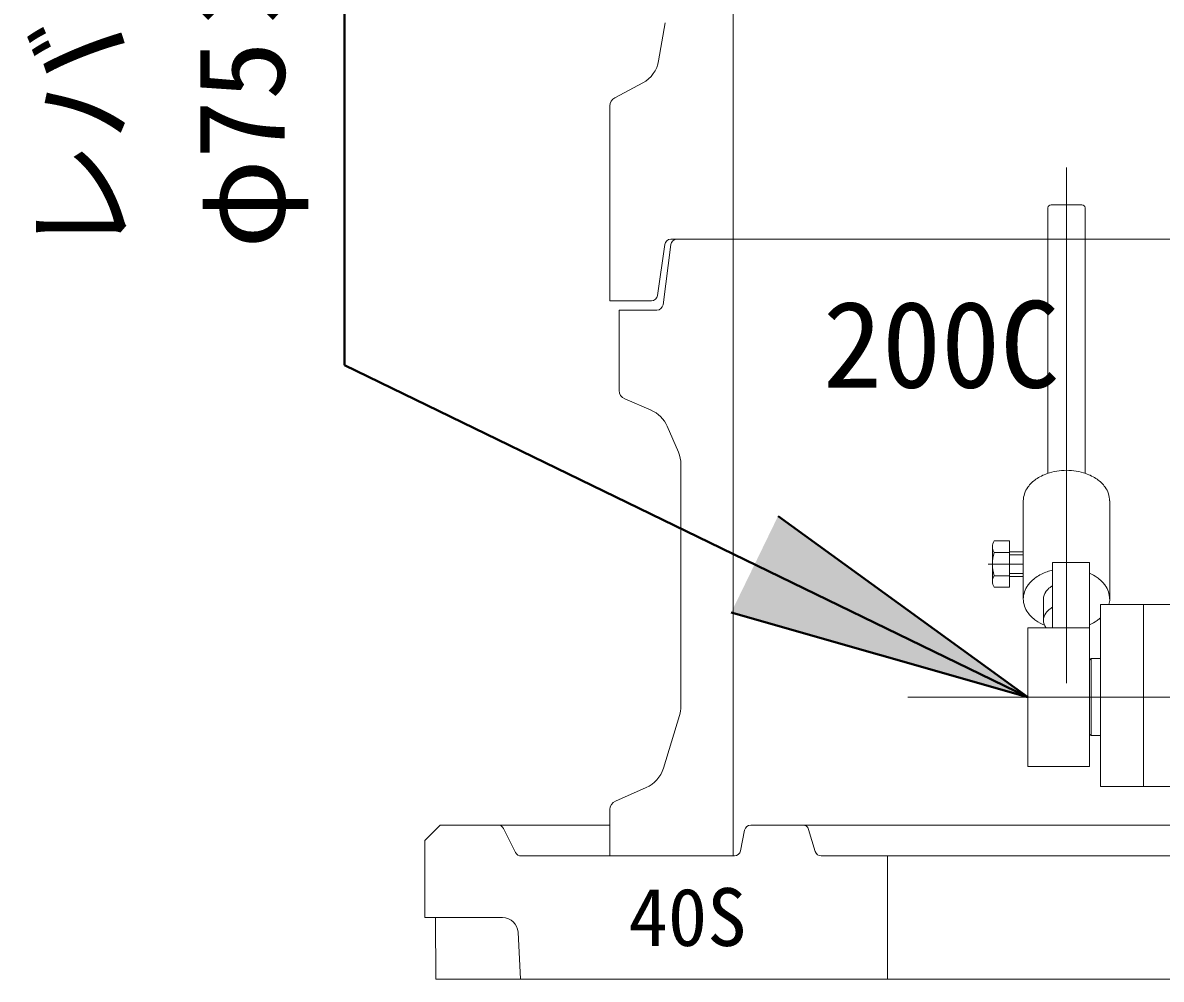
# Model space of a CAD drawing. Units: millimetres at full size, sheet at 1:20; details may follow other scales. Extents: x -5778 to 5792, y -3160 to 3160.
# Drawn here: x -2635.1 to -2266.1, y 1990 to 2300.2 of the extents above; entities that cross this region are included whole.
import ezdxf
from ezdxf.enums import TextEntityAlignment as Align

# ---------------------------------------------------------------- set-up
doc = ezdxf.new("R2010")
doc.units = ezdxf.units.MM
doc.header["$LTSCALE"] = 20
for name, color, linetype, lineweight in [('0-7_TEMP01', 3, 'Continuous', 18), ('0-9_躯体', 7, 'Continuous', 9), ('0-E_寸法', 1, 'Continuous', 40), ('1-3_補修弁', 7, 'Continuous', 9)]:
    doc.layers.add(name, color=color, linetype=linetype, lineweight=lineweight)
doc.layers.add('0-F_注釈', color=1, linetype='Continuous')
doc.styles.add('ＭＳ ゴシック', font='')
doc.styles.get('ＭＳ ゴシック').set_extended_font_data('MS Gothic')

msp = doc.modelspace()

# ---------------------------------------------------------------- linework, layer by layer
at = {"layer": '0-7_TEMP01'}
for p, q in [((-2296.82, 2086.04), (-2296.82, 2253.23)), ((-2322.18, 2124.61), (-2310.82, 2124.61)), ((-2034.32, 2081.49), (-2348.22, 2081.49))]:
    msp.add_line(p, q, dxfattribs=at)
at = {"layer": '0-9_躯体'}
for p, q in [((-2404.82, 2429.98), (-2404.82, 2229.98)), ((-2426.95, 2300.16), (-2429.01, 2287.85)), ((-2434.17, 2280.66), (-2443.23, 2275.83)), ((-2444.82, 2273.19), (-2444.82, 2229.98)), ((-2444.82, 2229.98), (-2444.82, 2209.99)), ((-2425.08, 2229.98), (-2154.82, 2229.98)), ((-2154.82, 2229.98), (-2423.07, 2229.98)), ((-2404.82, 2229.98), (-2404.82, 2029.98)), ((-2427.06, 2228.26), (-2429.39, 2211.7)), ((-2427.6, 2208.72), (-2425.05, 2228.24)), ((-2444.82, 2209.99), (-2431.37, 2209.99)), ((-2441.82, 2206.99), (-2429.58, 2206.99)), ((-2441.82, 2206.99), (-2441.82, 2180.96)), ((-2440, 2178.2), (-2431.49, 2174.56)), ((-2426.24, 2169.3), (-2422.63, 2160.87)), ((-2421.82, 2156.93), (-2421.82, 2078.47)), ((-2427.48, 2058.39), (-2422.25, 2075.56)), ((-2443.02, 2047.77), (-2433.04, 2052.14)), ((-2444.82, 2045.02), (-2444.82, 2029.98)), ((-2504.82, 2034.99), (-2499.82, 2039.99)), ((-2499.82, 2039.99), (-2479.82, 2039.99)), ((-2479.82, 2039.99), (-2444.82, 2039.99)), ((-2475.38, 2031.09), (-2479.26, 2038.88)), ((-2402.5, 2031.59), (-2401.14, 2038.37)), ((-2399.18, 2039.99), (-2154.82, 2039.99)), ((-2378.24, 2031.41), (-2380.39, 2038.56)), ((-2504.82, 2034.99), (-2504.82, 2009.99)), ((-2473.59, 2029.98), (-2404.46, 2029.98)), ((-2444.82, 2029.98), (-2404.46, 2029.98)), ((-2376.33, 2029.98), (-2154.82, 2029.98)), ((-2376.33, 2029.98), (-2154.82, 2029.98)), ((-2354.82, 2029.98), (-2354.82, 1989.99)), ((-2504.82, 2009.99), (-2479.58, 2009.99)), ((-2501.38, 2009.99), (-2501.23, 1989.99)), ((-2474.58, 2005.23), (-2473.82, 1989.99)), ((-2501.23, 1989.99), (-2154.82, 1989.99))]:
    msp.add_line(p, q, dxfattribs=at)
for centre, radius, start, end in [((-2438.88, 2289.49), 10, 298.072, 350.538), ((-2441.82, 2273.19), 3, 118.073, 180), ((-2425.08, 2227.98), 2, 90, 172.001), ((-2423.07, 2227.98), 2, 90, 172.569), ((-2431.37, 2211.99), 2, 270, 352.001), ((-2429.58, 2208.98), 2, 270, 352.569), ((-2438.82, 2180.96), 3, 180, 246.801), ((-2435.43, 2165.36), 10, 23.199, 66.801), ((-2431.82, 2156.93), 10, 0, 23.199), ((-2431.82, 2078.47), 10, 343.072, 0), ((-2437.05, 2061.3), 10, 293.629, 343.072), ((-2441.82, 2045.02), 3, 113.629, 180), ((-2481.06, 2037.99), 2, 26.565, 90), ((-2399.18, 2037.99), 2, 90, 168.691), ((-2382.31, 2037.99), 2, 16.7, 90), ((-2473.59, 2031.98), 2, 206.565, 270), ((-2404.46, 2031.98), 2, 270, 348.691), ((-2376.33, 2031.98), 2, 196.7, 270), ((-2479.58, 2004.98), 5, 2.862, 90)]:
    msp.add_arc(centre, radius, start, end, dxfattribs=at)
at = {"layer": '0-E_寸法'}
for p, q in [((-2530.85, 2189.11), (-2530.85, 2669.06)), ((-2309.32, 2081.49), (-2530.85, 2189.11)), ((-2309.32, 2081.49), (-2390.32, 2140.14)), ((-2309.32, 2081.49), (-2405.49, 2108.9))]:
    msp.add_line(p, q, dxfattribs=at)
msp.add_solid([(-2405.49, 2108.9), (-2390.32, 2140.14), (-2309.32, 2081.49)], dxfattribs=at)
at = {"layer": '1-3_補修弁'}
for p, q in [((-2302.82, 2240.14), (-2302.82, 2154.07)), ((-2291.82, 2241.14), (-2301.82, 2241.14)), ((-2290.82, 2240.14), (-2290.82, 2154.07)), ((-2310.82, 2113.3), (-2310.82, 2145.12)), ((-2282.82, 2113.3), (-2282.82, 2145.12)), ((-2320.82, 2130.24), (-2320.82, 2119)), ((-2320.22, 2132.12), (-2315.32, 2132.12)), ((-2315.32, 2132.12), (-2315.32, 2117.11)), ((-2320.24, 2128.37), (-2315.32, 2128.37)), ((-2310.82, 2128.61), (-2315.32, 2128.61)), ((-2315.32, 2127.62), (-2310.82, 2127.62)), ((-2289.32, 2125.14), (-2301.32, 2125.14)), ((-2301.32, 2103.99), (-2301.32, 2125.14)), ((-2289.32, 2125.14), (-2289.32, 2058.98)), ((-2320.24, 2120.86), (-2315.32, 2120.86)), ((-2315.32, 2121.61), (-2310.82, 2121.61)), ((-2315.32, 2120.62), (-2310.82, 2120.62)), ((-2315.32, 2117.11), (-2320.22, 2117.11)), ((-2304.32, 2113.3), (-2304.32, 2106.38)), ((-2285.82, 2111.49), (-2253.82, 2111.49)), ((-2285.82, 2111.49), (-2285.82, 2052.49)), ((-2271.82, 2052.49), (-2271.82, 2111.49)), ((-2289.32, 2103.99), (-2309.32, 2103.99)), ((-2309.32, 2103.99), (-2309.32, 2058.98)), ((-2288.82, 2068.99), (-2285.82, 2068.99)), ((-2309.32, 2058.98), (-2289.32, 2058.98)), ((-2285.82, 2052.49), (-2252.82, 2052.49))]:
    msp.add_line(p, q, dxfattribs=at)
for points in [[(-2288.82, 2093.99), (-2288.82, 2068.99), (-2289.32, 2069.49)], [(-2289.32, 2093.49), (-2288.82, 2093.99), (-2285.82, 2093.99)]]:
    msp.add_lwpolyline(points, dxfattribs=at)
for centre, radius, start, end in [((-2301.82, 2240.14), 1, 90, 180), ((-2291.82, 2240.14), 1, 0, 90), ((-2296.89, 2136.12), 18.91, 89.8112, 109.1422), ((-2296.76, 2136.12), 18.91, 70.8578, 90.1888), ((-2300.51, 2143.17), 10.9, 124.748, 144.1564), ((-2298.19, 2139.88), 14.93, 109.1437, 124.868), ((-2295.45, 2139.88), 14.93, 55.132, 70.8563), ((-2293.13, 2143.17), 10.9, 35.8436, 55.252), ((-2303.18, 2145.03), 7.64, 143.7701, 179.3066), ((-2290.47, 2145.03), 7.64, 0.6934, 36.2299), ((-2317.53, 2130.24), 3.29, 144.992, 214.565), ((-2308.4, 2124.61), 12.42, 162.412, 197.588), ((-2298.19, 2108.05), 14.93, 109.1437, 124.868), ((-2299.4, 2112.93), 9.94, 101.1418, 111.7481), ((-2317.53, 2119), 3.29, 145.435, 215.008), ((-2300.51, 2111.35), 10.9, 124.748, 144.1564), ((-2293.04, 2112.3), 10.08, 52.6097, 68.334), ((-2293.13, 2111.35), 10.9, 35.8436, 55.252), ((-2303.18, 2113.21), 7.64, 143.7701, 179.3066), ((-2300.22, 2113.25), 4.09, 143.7701, 179.3066), ((-2298.8, 2112.26), 5.84, 124.748, 144.1564), ((-2298.88, 2112.67), 5.45, 116.5579, 126.4811), ((-2290.47, 2113.21), 7.64, 0.6934, 36.2299), ((-2303.18, 2113.39), 7.64, 180.6934, 216.2299), ((-2289.92, 2113.31), 7.11, 345.1091, 359.9527), ((-2300.51, 2115.26), 10.9, 215.8436, 235.252), ((-2300.22, 2106.33), 4.09, 143.7701, 179.3066), ((-2298.8, 2105.33), 5.84, 124.748, 144.1564), ((-2298.88, 2105.75), 5.45, 116.5579, 126.4811), ((-2288.94, 2109.96), 4.17, 298.8243, 318.2327), ((-2299.89, 2115.48), 11.45, 233.3321, 249.0563), ((-2300.22, 2106.43), 4.09, 180.6934, 216.2299), ((-2303.44, 2104.05), 0.095, 205.7506, 225.159), ((-2295.13, 2117.99), 14.29, 293.9882, 305.0681)]:
    msp.add_arc(centre, radius, start, end, dxfattribs=at)

# ---------------------------------------------------------------- texts
at = {"layer": '0-E_寸法', "style": 'ＭＳ ゴシック'}
for s, p in [('レバー式補修弁（ボール）', (-2593.8, 2223.59)), ('φ75×150H', (-2541.74, 2226.84))]:
    msp.add_text(s, height=28.15, rotation=90, dxfattribs=at).set_placement(p, align=Align.BOTTOM_LEFT)
at = {"layer": '0-F_注釈', "style": 'ＭＳ ゴシック'}
for s, height, p in [('200C', 28.15, (-2375.77, 2173.36)), ('40S', 18.77, (-2438.81, 1995.15))]:
    msp.add_text(s, height=height, dxfattribs=at).set_placement(p, align=Align.BOTTOM_LEFT)

doc.saveas('drawing.dxf')
